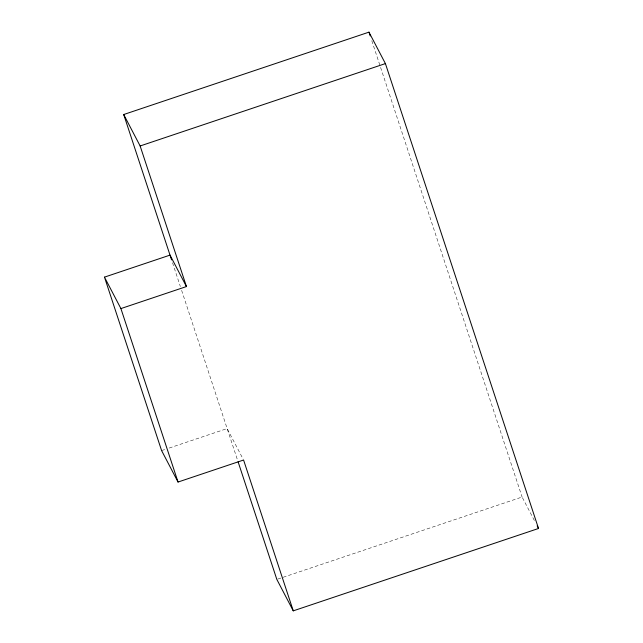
<?xml version="1.0" encoding="UTF-8"?>
<svg xmlns="http://www.w3.org/2000/svg" width="643" height="643" viewBox="0 0 643 643"><rect width="100%" height="100%" fill="white"/><g stroke="black" fill="none" stroke-linecap="round" stroke-linejoin="round"><path stroke-width="0.48" stroke-dasharray="3.21 2.41" d="M161.602 450.59L165.404 449.32M169.205 448.042L227.148 428.576L243.126 459.15M277.776 579.086L522.092 497.023L535.338 522.357M371.799 40.726L522.092 497.023M172.525 262.738L180.37 286.569M181.631 290.379L237.773 460.83"/><path stroke-width="0.96" d="M171.585 259.885L123.705 114.526L368.969 32.15L385.414 63.593L538.529 528.474L293.264 610.85L276.828 579.407L238.087 461.778M123.705 114.526L140.142 145.977L385.414 63.593M104.471 277.133L170.017 255.118L186.454 286.561L120.908 308.576L104.471 277.133L161.602 450.59L178.039 482.041L243.584 460.026L293.264 610.85M537.162 525.853L538.529 528.474M368.969 32.15L370.231 35.96M140.142 145.977L186.454 286.561M120.908 308.576L178.039 482.041"/></g></svg>
